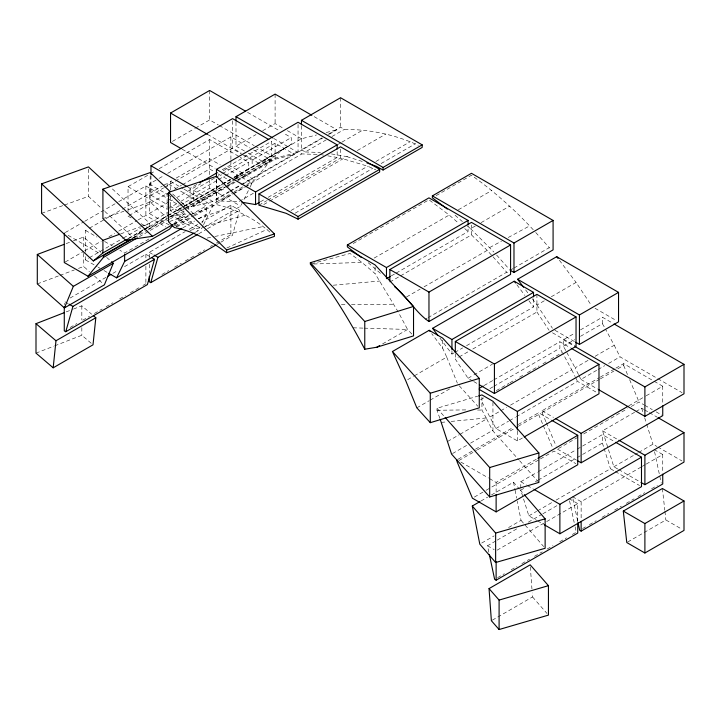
<?xml version="1.0" encoding="UTF-8"?>
<svg xmlns="http://www.w3.org/2000/svg" width="720" height="720" viewBox="0 0 720 720"><rect width="100%" height="100%" fill="white"/><g stroke="black" fill="none" stroke-linecap="round" stroke-linejoin="round"><path stroke-width="0.54" stroke-dasharray="3.6 2.7" d="M220.725 242.262L232.38 235.53L239.535 210.213L230.895 205.218L201.753 222.048M195.264 232.38L198.18 230.697L200.079 226.845M201.969 222.993L206.244 214.317L206.244 205.911L179.541 190.494M203.049 225.747L201.573 228.735L170.541 210.816L170.541 196.641M203.544 224.748L212.868 205.803L232.893 194.238M203.481 227.637L240.678 206.163L249.516 188.217M250.011 187.218L251.973 183.231L224.073 167.121M173.79 223.992L184.986 210.348L170.415 218.754M174.384 225.441L185.589 211.797M246.825 184.518L254.592 180.036L270 161.262L270 159.48L250.92 148.464M104.805 211.41L133.452 237.78L143.037 229.779M141.102 223.659L149.508 228.51L161.937 218.862L229.941 179.595M227.223 183.636L234.666 178.641M235.548 177.948L243.54 171.747L248.751 168.903L248.751 162.126L240.165 157.167M235.404 178.74L246.942 169.785L291.249 144.36L291.249 137.592L283.482 133.101M234.513 179.433L273.618 156.852L286.047 147.204M133.452 237.78L143.424 230.679M144.324 230.031L149.769 226.152L149.769 223.344L111.339 187.974M172.449 141.399L194.382 128.727M195.336 128.178L209.646 119.916L218.367 124.956M128.034 211.752L128.034 186.669L149.409 174.33M150.381 173.763L155.232 170.964M159.12 168.714L209.646 139.554L239.211 156.618M65.25 232.533L83.709 221.877M84.681 221.319L117.711 202.248M118.683 201.69L145.881 185.985L179.271 205.254M169.191 224.964L149.283 213.462L149.283 184.014L158.031 178.974M159.003 178.407L163.854 175.608M167.742 173.358L230.895 136.899L249.966 147.915M85.527 252.261L85.527 230.445L88.443 228.762M89.415 228.204L121.473 209.691M122.445 209.133L162.279 186.138M163.251 185.571L167.139 183.33L175.725 188.289M170.541 190.098L170.541 181.368L172.449 180.27M176.256 178.065L209.646 158.787L220.221 164.898M150.984 175.572L150.984 195.21L163.62 187.911M164.592 187.353L174.303 181.746M175.275 181.188L232.596 148.086L241.074 152.982M235.998 122.13L235.998 146.124L256.023 134.559M262.701 130.707L275.103 123.552L283.581 128.448M129.006 215.559L167.868 193.122M174.663 189.189L181.467 185.265M182.439 184.707L209.646 169.002L214.308 171.693M188.181 187.236L190.089 188.334L196.893 184.41M222.156 169.821L271.701 141.219L271.701 160.092L237.699 179.73M65.25 261.981L83.709 251.325M84.681 250.767L101.196 241.236M108.963 236.745L114.795 233.379M118.683 231.138L137.142 220.482M138.114 219.915L145.881 215.433L165.789 226.926M149.283 213.462L172.602 200.007M176.49 197.757L200.781 183.735M223.119 170.838L230.895 166.347L254.592 180.036M229.347 191.925L212.832 201.465L193.491 206.352L193.491 190.296L214.866 177.957M215.838 177.399L221.67 174.033M222.642 173.475L275.103 143.181L294.435 154.35L241.974 184.635M168.111 208.683L176.85 203.634M180.738 201.393L217.656 180.081M218.628 179.514L224.46 176.148M225.432 175.59L248.751 162.126M242.433 154.557L252.144 160.164L291.249 137.592M85.527 256.626L85.527 259.893L88.443 258.21M89.415 257.652L122.445 238.581M123.417 238.023L140.904 227.925M144.792 225.684L167.139 212.778M170.541 210.816L179.118 205.857M180.072 205.308L209.646 188.244L240.678 206.163M233.829 177.354L243.54 171.747M168.111 215.46L180.738 208.161M184.626 205.92L221.544 184.608M222.516 184.05L230.292 179.559M234.171 177.318L248.751 168.903M246.942 169.785L291.249 144.36M128.565 238.599L142.947 230.301M143.901 229.743L165.951 217.017L167.625 216.774M169.821 206.082L177.354 210.429L182.214 207.63M183.186 207.063L222.048 184.626M223.02 184.068L230.787 179.586M234.675 177.336L258.966 163.314L271.701 160.092M248.238 153.198L262.368 161.352L301.473 138.771L316.521 134.973M149.508 228.51L166.995 218.412M167.967 217.854L183.51 208.881M184.482 208.323L223.344 185.886M134.469 237.726L147.096 230.436M148.068 229.869L169.443 217.53M170.415 216.972L184.986 208.557M180.756 202.185L188.388 206.595L223.362 186.399M227.25 184.158L235.026 179.667M235.998 179.109L270 159.48M184.788 208.557L190.089 207.216L225.063 187.02M226.035 186.462L233.811 181.971M139.329 236.709L169.443 219.321M227.25 185.94L188.388 208.377L188.388 206.595M228.222 185.382L234.054 182.016M237.942 179.775L270 161.262M193.491 206.352L225.549 187.839M226.521 187.281L236.241 181.674M237.213 181.116L275.103 159.237L294.435 154.35M216.441 179.208L216.441 198.837L229.077 191.547M230.049 190.989L298.053 151.722L301.86 153.918L318.213 154.485M301.455 125.766L301.455 149.76L322.434 137.646M328.158 134.343L340.56 127.179L344.367 129.375C369.711 129.321 395.334 134.631 418.329 145.314M173.574 224.127L188.91 215.271M230.319 191.367L241.002 185.193M262.368 161.352L297.837 152.388L322.641 138.069M329.31 134.208L336.942 129.807L312.786 115.857M148.923 239.004L124.632 253.026L119.862 250.272M174.177 224.415L189.729 215.442M190.701 214.884L206.244 205.911M174.924 226.026L192.42 215.928M193.392 215.37L233.217 192.375M234.189 191.808L242.937 186.759M176.238 226.44L193.5 216.477M194.463 215.928L206.028 209.25L216.351 204.606C236.439 209.052 255.483 219.141 270.756 232.893M216.441 198.837L220.248 201.033L231.912 194.301M232.884 193.743L244.539 187.011M245.511 186.453L301.86 153.918M301.455 149.76L305.262 151.956L326.241 139.842M331.965 136.539L344.367 129.375M233.847 193.689L244.341 187.632M245.295 187.083L251.973 183.231M182.925 227.781L194.58 221.049M198.468 218.808L206.244 214.317M70.101 298.053L106.056 277.299M112.851 273.375L117.711 270.567M124.515 266.643L145.881 254.304L149.724 256.518M149.283 257.796L149.283 252.342L185.229 231.588M189.117 229.338L197.865 224.289M253.359 193.266L238.779 201.681L220.248 201.033M338.103 144.342L340.965 142.686M341.919 142.137L362.898 130.023M198.729 233.766L206.505 229.284M207.477 228.717L239.535 210.213M260.406 201.789L264.294 199.539M268.182 197.298L337.158 157.473L337.158 150.111M258.948 205.182L266.724 200.691M267.696 200.133L340.56 158.067L367.731 166.194L375.822 169.848M263.754 204.552L268.614 201.753M269.586 201.186L343.422 158.562M331.47 153.936L346.815 156.6L349.677 154.944M357.309 150.543L385.92 134.019M70.101 327.501L76.905 323.577M82.737 320.211L89.532 316.287M94.392 313.479L102.168 308.988M106.056 306.747L112.851 302.823M119.655 298.899L125.478 295.533M130.338 292.725L139.086 287.676M142.974 285.435L145.881 283.752M161.919 274.491L168.714 270.567M174.546 267.201L181.35 263.277M185.229 261.036L193.977 255.987M197.865 253.737L204.66 249.813M210.492 246.447L212.436 245.331M216.324 243.081L230.895 234.666L232.38 235.53M216.837 244.503L219.753 242.82M290.979 210.51L367.731 166.194M375.903 161.478L410.238 141.66M295.218 213.138L372.942 168.264M381.114 163.548L415.449 143.721M353.187 243.54L428.967 199.782L449.208 215.046L459.009 223.578M436.185 195.615L471.474 175.248C494.307 191.52 515.349 210.249 534.303 230.913M458.334 209.781L491.715 190.512M467.316 225.873L470.583 228.717L475.353 225.963M481.077 222.66L509.688 206.136M391.32 275.868L395.208 273.627M396.18 273.069L468.072 231.561L468.072 225.999M389.862 282.024L399.582 276.408M400.554 275.85L471.474 234.9L471.474 224.478M406.575 296.946L420.174 289.089M424.062 286.848L487.206 250.389L492.3 256.014M382.59 343.89L407.583 329.463L412.047 334.278M425.133 319.329L427.077 318.204M428.049 317.646L506.745 272.205L509.625 273.87M510.147 270.243L513.009 268.596M513.963 268.047L549.252 247.671L552.123 249.327M407.673 379.665L413.388 376.371M414.342 375.822L446.733 357.12L442.674 348.219L431.712 333.657M439.938 338.103L451.98 354.087L453.915 352.971M454.887 352.404L462.663 347.913M466.542 345.672L533.556 306.954L533.547 297.99M532.305 298.791L536.985 305.01L544.617 300.6M551.295 296.748L576.09 282.429L591.552 305.676M472.77 380.988L468.054 378.27L455.319 359.118L458.235 357.435M459.207 356.877L468.927 351.27M472.815 349.02L536.931 312.003L536.931 294.345M416.826 407.844L429.21 400.698M430.164 400.149L450.171 388.593M468.054 378.27L472.914 375.462M473.886 374.904L492.345 364.239M484.101 385.515L492.849 380.466M493.821 379.899L559.881 341.757L570.375 347.814M565.767 350.532L563.337 346.23L563.283 339.795L574.731 333.189M580.455 329.886L602.388 317.223L612.108 322.83M489.933 388.602L492.849 386.919M493.821 386.361L559.881 348.219L559.881 341.757M563.337 346.23L574.767 339.633M580.482 336.33L602.388 323.676L602.388 317.223M483.669 397.926L480.753 399.609L495.909 428.508L517.383 440.901L523.206 437.535M496.296 390.636L508.932 383.346M509.895 382.788L515.727 379.422M519.615 377.172L523.503 374.931M527.391 372.69L539.046 365.958M542.934 363.717L546.822 361.467M550.701 359.226L562.365 352.494L559.881 348.219M447.633 441.441L459.063 434.835M460.017 434.286L486.702 418.878L481.95 410.085L481.95 397.089M490.104 416.916L499.815 411.309M500.787 410.751L506.619 407.385M510.498 405.135L571.707 369.801L562.878 353.457M578.502 374.598L575.109 367.839L588.465 360.126M595.143 356.274L614.214 345.258L605.907 329.877M452.52 453.555L466.803 445.311M470.61 443.115L492.507 430.47L518.877 459.891M495.909 428.508L508.536 421.218M509.508 420.651L515.34 417.285M516.312 416.727L577.521 381.393L598.059 393.246M578.979 375.561L580.923 379.431L597.132 370.062M598.086 369.513L604.764 365.661M608.58 363.456L620.028 356.85L656.856 378.117M457.992 459.288L474.507 449.748M475.479 449.19L513.369 427.311M518.229 424.512L538.632 412.731L551.034 419.886M545.886 421.695L542.034 412.551L542.034 410.769L599.355 377.676M600.327 377.109L614.898 368.703M615.87 368.136L623.646 363.654L653.211 380.718M458.964 460.512L476.451 450.414M477.423 449.856L514.341 428.544M518.229 426.294L538.632 414.513L538.632 412.731M542.034 412.551L599.355 379.458M600.327 378.9L613.926 371.043M617.814 368.802L623.646 365.436L623.646 363.654M489.447 478.575L496.125 482.427L536.931 458.865M628.74 405.864L645.255 396.324M646.227 395.766L662.742 386.226L662.742 403.677M474.372 497.07L485.055 490.896M486.027 490.338L490.887 487.53M491.859 486.972L539.46 459.486M540.432 458.928L551.124 452.754M552.096 452.196L554.04 451.071L575.838 463.662M558.405 448.551L577.836 437.328M583.668 433.962L627.39 408.726M631.278 406.485L639.045 401.994L643.788 404.73M480.915 501.03L487.629 497.151M491.463 494.937L513.522 482.202L519.273 488.862M617.733 468.999L613.854 466.767L602.568 430.794L634.995 412.074M635.949 411.525L641.673 408.222L643.599 409.329M520.785 488.043L520.785 481.734L537.3 472.203M538.272 471.645L576.162 449.766M577.134 449.208L602.388 434.619L614.79 441.783M523.692 488.466L520.785 490.149L528.849 515.844L536.607 520.326M535.356 481.734L537.3 480.609M538.272 480.051L576.162 458.172M577.134 457.614L602.388 443.034L602.388 434.619M481.716 543.051L494.181 535.86M508.563 527.553L521.037 520.353L517.275 501.282M528.849 515.844L536.616 511.353M537.588 510.795L552.159 502.38M556.047 500.139L610.452 468.729L614.331 470.97M613.854 466.767L633.888 455.202M634.842 454.644L637.704 452.997M638.658 452.448L652.959 444.186L656.838 446.427M488.871 552.258L487.485 545.76L496.233 540.711M497.196 540.144L517.599 528.372M528.291 522.198L541.89 514.341M542.862 513.783L558.405 504.81M497.097 550.188L545.679 522.135M546.651 521.577L577.737 503.631L577.737 522.171M572.499 496.674L581.139 501.669L641.376 466.893M642.348 466.326L645.255 464.643M646.227 464.085L662.742 454.545L662.742 471.996M497.556 577.656L504.36 573.723M511.155 569.799L516.987 566.433M521.847 563.634L529.614 559.143M534.474 556.335L542.25 551.853M547.101 549.045L552.933 545.679M559.737 541.755L566.532 537.831M572.364 534.465L576.252 532.215M582.57 528.57L585.477 526.887M589.365 524.646L596.169 520.722M602.001 517.356L608.796 513.432M614.628 510.066L621.423 506.133M626.283 503.334L634.059 498.843M637.947 496.602L644.742 492.678M651.546 488.745L657.378 485.379M492.327 620.163L532.53 596.952L532.242 592.938M627.732 541.989L665.874 519.966L682.092 529.326M374.175 258.075L449.208 215.046M128.295 238.428L142.938 230.058M143.91 229.5L149.769 226.152L145.98 228.195M161.937 218.862L167.139 216.018L167.139 190.962M489.717 247.545L501.426 241.191M508.257 237.492L529.713 225.846M226.827 248.004L267.084 229.383M66.204 311.904L72.45 309.465M73.494 309.06L81.828 305.811L91.701 314.244M36 353.124L53.703 346.221M54.747 345.816L81.828 335.259L91.413 343.449M66.123 243.612L72.306 241.281M73.332 240.894L83.628 237.024L100.935 252.351M37.296 283.905L58.923 275.769M59.949 275.382L74.358 269.955M78.48 268.407L83.628 266.472L89.442 271.62M176.4 226.791L193.041 220.671M198.243 218.754L228.411 207.666M41.589 213.309L63.459 205.398M64.494 205.02L88.443 196.344L101.538 208.404M120.618 233.901L140.4 226.737M141.435 226.359L149.769 223.344M102.915 218.601L123.93 211.23M128.133 209.763L150.192 202.032L165.951 217.017M169.605 221.49L191.457 214.146M192.501 213.795L206.028 209.25M439.857 418.347L436.986 410.265L436.986 408.249L477.666 396.189M190.134 230.427L200.961 227.43M205.29 226.233L245.358 215.172M311.418 263.817L350.073 253.476L361.926 262.413L375.057 273.573L398.214 312.003M326.196 132.525L336.942 129.807M177.354 210.429L183.726 208.818M207.108 238.077L213.714 236.718M214.821 236.484L263.25 226.521M170.973 216.279L186.048 214.047M441.288 422.397L446.769 421.857M451.152 421.425L486.207 417.969M333.297 285.219L380.016 281.007M313.704 263.997L361.926 262.413M436.986 410.265L467.514 409.887M341.388 304.578L346.986 304.542M351.459 304.515L393.975 304.218M477.504 410.022L481.95 410.085M353.106 327.807L363.114 328.113M364.23 328.149L407.583 329.463L398.745 312.984M305.262 151.956L320.526 152.487M320.391 154.566L323.541 155.106M327.726 155.835L337.158 157.473M346.815 156.6L364.788 162.243M287.343 130.617L301.473 138.771M594.999 308.241L616.662 320.742M247.536 112.347L279.594 130.86M273.681 138.438L297.837 152.388M219.339 125.514L254.232 145.665M255.204 146.223L273.618 156.852M657.828 378.675L682.065 392.67M654.165 381.276L662.742 386.226M235.998 146.124L244.476 151.02M554.949 330.273L574.731 341.694M244.836 155.16L258.966 163.314M552.492 332.784L576.036 346.374M207.459 134.361L241.461 153.99M563.283 339.795L573.003 345.402M644.733 405.279L652.32 409.653M656.109 411.849L661.797 415.125M644.562 409.887L648.405 412.11M649.368 412.659L657.063 417.105M182.169 149.211L215.127 168.237M580.923 379.431L597.402 388.944M218.043 173.853L231.111 181.395M657.81 446.985L682.056 460.989M654.102 449.559L662.742 454.545M193.491 190.296L212.832 201.465M170.541 181.368L183.042 188.586M184.005 189.144L212.868 205.803M602.568 430.794L617.958 439.686M149.283 184.014L167.409 194.481M168.363 195.03L171.225 196.686M542.034 410.769L553.473 417.375M150.984 195.21L168.876 205.542M473.706 381.528L477.477 383.706M618.705 469.566L640.044 481.887M128.034 186.669L167.139 209.241M170.046 214.461L198.18 230.697M615.303 471.528L639.558 485.523M557.433 449.109L576.396 460.053M128.034 216.117L131.769 218.268M149.283 252.342L153.126 254.556M569.097 498.636L577.737 503.631M85.527 230.445L96.975 237.06M104.607 241.461L112.23 245.862M520.785 481.734L526.5 485.046M527.454 485.595L533.178 488.898M68.094 235.305L99.567 253.476M460.836 462.051L488.493 478.017M85.527 259.893L97.164 266.616M98.136 267.174L100.08 268.299M103.959 270.54L107.838 272.781M537.579 520.884L543.393 524.241M68.112 303.633L64.278 301.419L64.278 304.695M487.485 545.76L494.208 549.639M368.181 262.701L382.257 274.923M455.058 215.217L462.411 221.607M464.733 228.546L468.072 231.561M106.704 257.454L111.645 261.837M94.419 276.03L102.726 283.383M172.674 193.968L192.744 213.057M470.583 228.717L493.884 252.045M471.474 234.9L487.206 250.389M459.27 385.821L477.783 406.224M535.725 232.488L549.252 247.671M496.62 255.069L509.445 269.415M493.029 256.815L506.745 272.205M519.615 460.728L538.884 482.4M436.986 408.249L444.402 416.601M532.53 596.952L547.002 613.467M519.993 489.699L523.584 493.857M521.037 520.353L543.672 546.588M559.377 260.235L576.09 282.429M525.618 289.917L528.291 293.463M516.861 284.769L524.88 295.416M528.885 300.744L533.556 306.954M536.985 305.01L552.447 328.257M536.931 312.003L549.063 330.237M602.388 323.676L604.872 327.951M566.802 352.458L575.109 367.839M614.214 345.258L620.028 356.85M571.707 369.801L575.1 376.56M575.586 377.523L577.521 381.393M486.702 418.878L492.507 430.47M623.646 365.436L627.921 375.588M629.631 379.656L639.045 401.994M546.309 422.712L556.155 446.067M538.632 414.513L542.907 424.674M543.339 425.691L552.753 448.029M446.733 357.12L457.362 383.148M641.673 408.222L643.329 413.505M644.661 417.744L646.317 423.027M646.65 424.089L652.959 444.186M602.388 443.034L603.738 447.318M604.071 448.389L610.452 468.729M654.57 451.728L661.257 483.138M572.958 498.843L577.8 521.586M569.556 500.805L574.173 522.468M575.1 526.806L576.018 531.135M513.522 482.202L514.935 489.357M515.088 490.149L516.654 498.096M662.409 488.511L664.803 510.201M664.92 511.29L665.874 519.966M530.343 566.847L531.945 588.924M451.962 350.721L451.98 354.087M581.139 501.669L581.139 520.209M517.383 431.091L517.383 440.901M496.125 482.427L496.125 493.335M492.939 402.363L492.939 430.722M455.319 353.601L455.319 359.118M442.674 340.119L442.674 348.219M375.057 267.057L375.057 273.573M340.56 97.731L340.56 127.179M340.56 149.067L340.56 158.067M298.053 124.452L298.053 151.722M275.103 94.104L275.103 123.552M275.103 143.181L275.103 159.237M252.144 160.164L252.144 166.941M232.596 120.825L232.596 148.086M230.895 136.899L230.895 159.804M230.895 160.893L230.895 166.347M230.895 205.218L230.895 234.666M216.351 179.586L216.351 204.606M209.646 90.468L209.646 119.916M209.646 139.554L209.646 175.149M209.646 179.514L209.646 188.244M190.089 188.334L190.089 207.216M167.139 183.33L167.139 186.606M150.192 175.851L150.192 202.032M149.283 264.339L149.283 273.06M145.881 185.985L145.881 215.433M145.881 254.304L145.881 258.66M145.881 266.301L145.881 282.663M88.443 169.083L88.443 196.344M83.628 237.024L83.628 249.021M83.628 253.386L83.628 266.472M81.828 305.811L81.828 319.986M81.828 327.618L81.828 335.259"/><path stroke-width="1.08" d="M64.125 312.714L36 323.676L36 353.124L53.181 367.812L55.98 340.758L95.814 317.763L93.348 315.657M95.814 317.763L93.015 344.817L53.181 367.812M64.278 306.873L64.278 330.867L65.763 331.722L72.918 306.405L154.53 259.29L151.65 257.625M154.53 259.29L147.375 284.607L65.763 331.722M149.283 276.336L149.283 281.79L150.768 282.645L157.923 257.328L197.757 234.333M64.062 244.386L37.296 254.457L37.296 283.905L64.422 307.926L73.332 286.371L113.292 263.295L111.645 261.837M113.292 263.295L104.382 284.85L64.422 307.926M108.81 273.339L116.568 277.821L124.632 261.432L124.632 254.079M64.278 233.1L64.278 262.548L87.975 276.228L103.383 257.463L137.385 237.825M173.088 224.847L169.587 229.113L87.975 276.228M109.701 186.471L88.443 166.896L41.589 183.861L41.589 213.309L93.339 260.937L102.915 252.936L125.37 240.102M181.197 148.653L170.541 142.497L170.541 113.049L209.646 90.468L245.592 111.222M150.984 174.483L150.984 165.762L232.596 118.638L268.839 139.563M235.998 121.041L235.998 116.676L275.103 94.104L311.823 115.299M216.441 177.021L216.441 169.389L298.053 122.274L337.158 144.846L337.158 149.058M301.455 124.677L301.455 120.312L340.56 97.731L422.172 144.846L422.172 147.429L383.067 170.01L376.344 166.302L366.903 162.909M199.809 182.727L217.296 172.629M170.262 191.673L150.192 172.584L102.915 189.144L102.915 218.601L125.694 240.264L127.611 239.157M93.339 260.937L130.59 239.436M132.525 238.851L103.383 255.672L103.383 257.463M125.694 240.264L152.487 236.304L172.62 224.676M124.632 261.432L181.953 228.339M107.991 276.174L110.907 274.491M216.441 169.389L255.546 191.97L337.158 144.846M258.948 193.932L340.56 146.817L379.665 169.389L379.665 171.972L298.053 219.159L286.119 213.318L258.948 205.182L258.948 193.932L298.053 216.504L379.665 169.389M116.568 277.821L194.292 232.947M241.929 202.23L255.546 204.588L259.434 202.347M150.768 282.645L215.865 245.061M301.455 120.312L383.067 167.427L422.172 144.846M361.269 257.391L347.364 246.906L347.364 244.971L428.967 197.856L468.072 220.437L468.072 224.883M447.327 209.106L432.369 197.82L432.369 195.894L471.474 173.313L553.086 220.437L553.086 249.885L513.981 272.457L510.147 270.243M347.364 244.971L386.469 267.552L468.072 220.437M389.862 280.98L389.862 269.514L471.474 222.399L510.579 244.971L510.579 274.419L428.967 321.543C415.575 312.399 407.385 296.865 394.587 286.668M387.432 278.118L390.348 276.435M389.862 269.514L428.967 292.086L510.579 244.971M432.369 195.894L513.981 243.009L553.086 220.437M376.821 347.22L413.532 335.889L413.532 306.441L375.057 264.888L350.073 250.47L310.347 262.737L310.347 264.105C331.308 290.565 349.101 319.365 364.77 349.227L376.821 347.22L379.701 345.555M392.427 351.522L429.183 330.3L442.674 338.085L479.268 378.405L479.268 407.853L430.281 422.676L416.826 407.844L405.765 380.772L392.427 351.522L430.281 393.228L430.281 422.676M437.931 335.439L432.585 328.338L514.197 281.223L533.529 292.383L533.538 296.865M523.611 287.253L517.59 279.261L556.695 256.68L618.543 292.383L618.543 321.831L579.438 344.412L575.667 342.234M432.585 328.338L451.926 339.498L533.529 292.383M455.319 352.503L455.319 341.469L536.931 294.345L576.036 316.926L576.036 346.374L494.424 393.489L479.358 384.795M455.319 341.469L494.424 364.041L576.036 316.926M517.59 279.261L579.438 314.964L618.543 292.383M479.25 388.314L483.129 386.073M479.232 389.43L517.383 411.453L598.986 364.338L598.986 393.786L524.178 436.977M574.947 346.527L644.895 386.91L684 364.338L684 393.786L644.895 416.367L598.365 389.502M537.903 458.307L577.737 435.312L577.737 464.76L496.125 511.875L472.428 498.195L457.02 461.637L457.02 459.846M555.381 418.473L581.139 433.341L627.768 406.422M524.304 494.694L545.13 518.832L545.13 548.28L495.639 562.518L479.799 544.158L472.284 506.016L479.961 501.588M577.341 460.602L581.139 462.789L662.742 415.674L662.742 405.864M534.132 489.447L559.881 504.315L641.493 457.2L641.493 486.648L559.881 533.763L544.365 524.799M618.921 440.235L644.895 455.238L684 432.657L684 462.105L644.895 484.686L641.016 482.445M489.33 554.418L494.64 579.339L496.125 580.194L577.737 533.079L577.737 523.26M578.034 522.675L579.654 530.253L581.139 531.117L662.742 483.993L662.742 474.183M489.042 588.6L530.199 564.84L548.442 585.666L548.442 615.114L499.095 629.532L491.373 620.712L489.042 588.6L499.095 600.084L499.095 629.532M623.304 511.092L662.409 488.511L684 500.976L684 530.424L644.895 553.005L626.778 542.538L623.304 511.092L644.895 523.557L684 500.976M41.589 183.861L102.915 240.309L119.574 234.279M226.638 252.729L274.428 236.403L274.428 233.91L216.351 176.328L168.561 192.393L168.561 221.841L174.321 227.547C193.653 231.165 210.978 241.2 226.638 252.729L226.638 249.975L168.561 192.393M226.638 249.975L274.428 233.91M310.347 262.737L364.77 321.489L413.532 306.441M430.281 393.228L479.268 378.405M478.737 395.874L481.95 394.92L492.939 401.274L538.884 452.952L538.884 482.4L489.681 496.98L451.566 454.104L440.217 419.364M445.149 417.429L489.681 467.532L538.884 452.952M499.095 600.084L548.442 585.666M472.284 506.016L495.639 533.07L545.13 518.832M614.052 323.955L684 364.338M235.998 116.676L272.718 137.88M170.541 113.049L207.459 134.361M571.329 348.372L598.986 364.338M658.026 417.663L684 432.657M150.984 165.762L187.227 186.687M615.744 442.332L641.493 457.2M551.988 420.444L577.737 435.312M154.089 255.114L157.923 257.328M69.075 304.191L72.918 306.405M36 323.676L55.98 340.758M37.296 254.457L73.332 286.371M102.915 189.144L152.487 236.304M556.695 256.68L558.036 258.453M429.183 330.3L430.029 331.416M514.197 281.223L515.529 282.996M451.926 339.498L451.962 349.605M644.895 386.91L644.895 416.367M644.895 455.238L644.895 484.686M644.895 523.557L644.895 553.005M581.139 433.341L581.139 462.789M581.139 521.298L581.139 531.117M579.438 314.964L579.438 344.412M559.881 504.315L559.881 533.763M517.383 411.453L517.383 429.993M513.981 243.009L513.981 272.457M496.125 494.424L496.125 511.875M496.125 561.654L496.125 580.194M495.639 533.07L495.639 562.518M494.424 364.041L494.424 393.489M489.681 467.532L489.681 496.98M428.967 292.086L428.967 321.543M386.469 267.552L386.469 278.676M383.067 167.427L383.067 170.01M364.77 321.489L364.77 349.227M298.053 216.504L298.053 219.159M255.546 191.97L255.546 204.588M102.915 240.309L102.915 252.936"/></g></svg>
